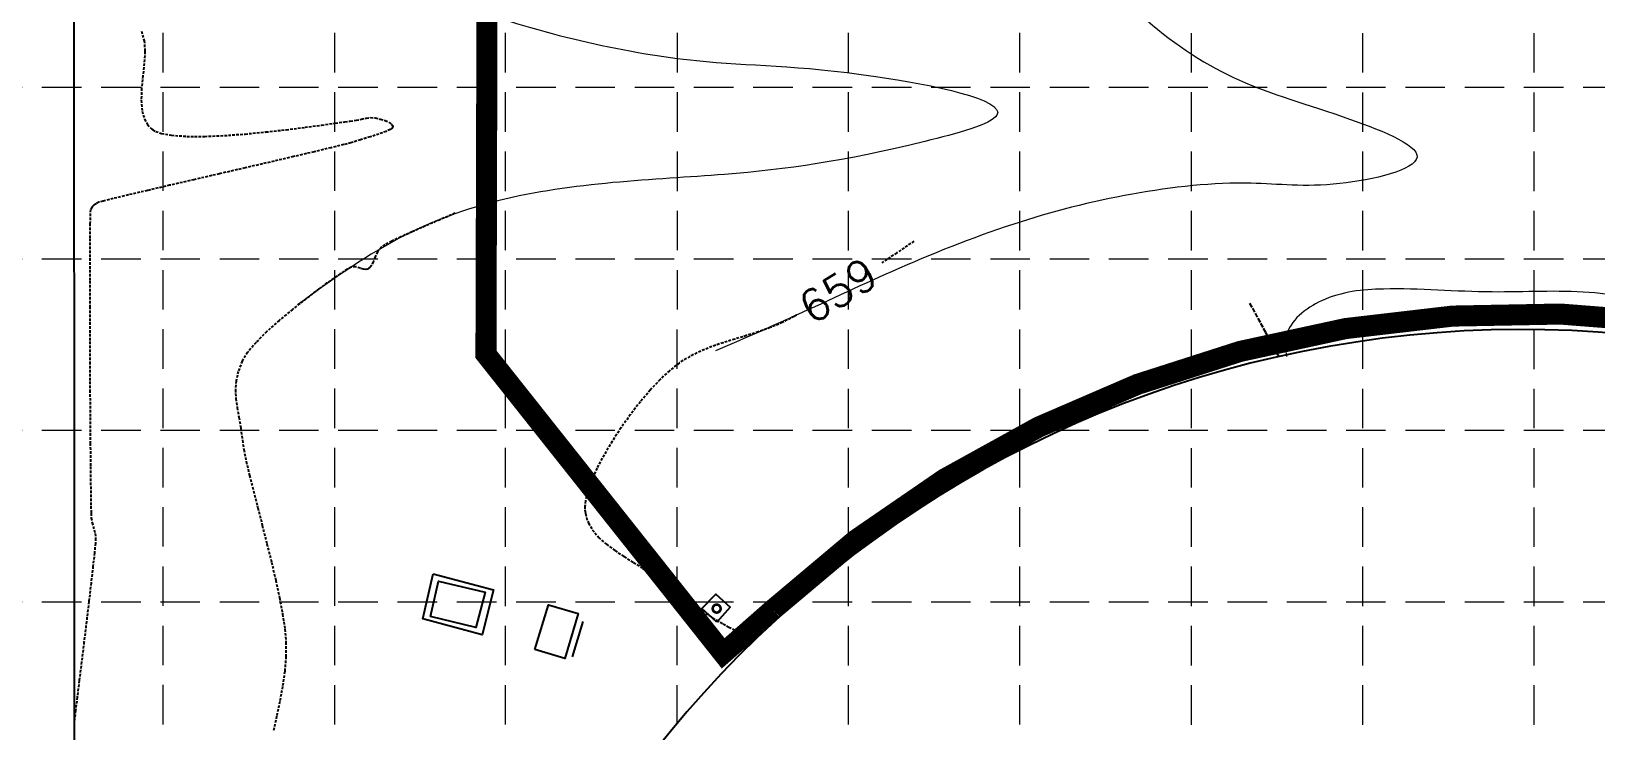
# Model space of a CAD drawing. Header units: inches. Extents: x 2507435 to 2508087, y 7097652 to 7098695.
# Drawn here: x 2507586 to 2507734.4, y 7098015.2 to 7098081.5 of the extents above; entities that cross this region are included whole.
import ezdxf

# ---------------------------------------------------------------- set-up
doc = ezdxf.new("R2010")
doc.units = ezdxf.units.IN
doc.header["$MEASUREMENT"] = 0
doc.linetypes.add('DASHED7', pattern=[0.5317999999999998, 0.4379999999999999, -0.0938])
doc.linetypes.add('HIDDEN', pattern=[0.375, 0.25, -0.125])
for name, color, linetype in [('CONT-MJR', 7, 'DASHED7'), ('CONT-MNR', 8, 'HIDDEN'), ('E-CONCRETE', 7, 'Continuous'), ('E-FENCE', 7, 'FENCE_LINE'), ('E-TANKS', 6, 'Continuous'), ('E-UTILITIES', 5, 'Continuous'), ('GRID', 254, 'HIDDEN'), ('LIMITS OF DISTURBANCE', 1, 'HIDDEN')]:
    doc.layers.add(name, color=color, linetype=linetype)
doc.layers.add('CV_GRADING_PROP', color=1, linetype='Continuous', lineweight=0)
doc.styles.get("Standard").update_dxf_attribs({"font": 'ARIAL.TTF'})
doc.linetypes.add('FENCE_LINE', pattern='A,0.75,-0.2,["x",Standard,S=0.1,R=0,X=-0.1,Y=-0.05],-0.075', length=1.025)

msp = doc.modelspace()

# ---------------------------------------------------------------- linework, layer by layer
at = {"layer": 'CONT-MJR', "color": 35, "extrusion": (0.8790580080738427, 0.4767148187766431, 0), "elevation": 5588163.529908171}
msp.add_lwpolyline([(5044144.204198375, 660.0000000000009), (5044142.576343657, 660.0000000000009)], dxfattribs=at)
at = {"layer": 'CONT-MJR', "color": 35, "elevation": 660}
for points in [[(2507702.387226752, 7098054.290055532), (2507703.129284321, 7098052.930962901)], [(2507703.129284321, 7098052.930962901), (2507703.760844152, 7098051.780926088)], [(2507704.205373403, 7098050.97711482), (2507704.38633923, 7098050.656698821)]]:
    msp.add_lwpolyline(points, dxfattribs=at)
at = {"layer": 'CONT-MJR', "color": 35, "extrusion": (0.8750950444317757, 0.4839510958877443, 0), "elevation": 5629589.07206478}
msp.add_lwpolyline([(4997863.955386213, 660), (4997863.036844539, 660)], dxfattribs=at)
at = {"layer": 'CONT-MNR', "color": 35}
for points, elevation in [([(2507596.455784987, 7098081.514917329), (2507596.722335676, 7098080.624831276)], 657), ([(2507596.722335676, 7098080.624831276), (2507596.789867863, 7098079.595575446)], 657), ([(2507596.531677351, 7098073.928597957), (2507596.757214092, 7098073.176762112)], 657), ([(2507596.757214092, 7098073.176762112), (2507597.035844503, 7098072.681035266)], 657), ([(2507611.980893443, 7098072.402958102), (2507613.556602386, 7098072.615815448)], 657), ([(2507615.773514072, 7098072.928662988), (2507616.263130397, 7098072.99020616)], 657), ([(2507617.337662685, 7098073.17318341), (2507617.77845955, 7098073.269290206)], 657), ([(2507617.77845955, 7098073.269290206), (2507618.203696482, 7098073.320985087)], 657), ([(2507618.203696482, 7098073.320985087), (2507618.649938174, 7098073.292650037)], 657), ([(2507618.649938174, 7098073.292650037), (2507619.125417185, 7098073.189888538)], 657), ([(2507619.125417185, 7098073.189888538), (2507619.580400207, 7098073.047155249)], 657), ([(2507619.964503122, 7098072.872108912), (2507620.18689365, 7098072.713953122)], 657), ([(2507620.287237265, 7098072.587340362), (2507620.3164444, 7098072.500043324)], 657), ([(2507620.318532166, 7098072.455712056), (2507620.309578513, 7098072.417894194)], 657), ([(2507620.3164444, 7098072.500043324), (2507620.318532166, 7098072.455712056)], 657), ([(2507597.424697713, 7098072.254466841), (2507597.537618236, 7098072.167946394)], 657), ([(2507597.537618236, 7098072.167946394), (2507597.817637232, 7098072.013612816)], 657), ([(2507599.30290589, 7098071.653724367), (2507600.760068604, 7098071.546825208)], 657), ([(2507619.677850059, 7098072.021881297), (2507618.99535221, 7098071.768318165)], 657), ([(2507615.655405466, 7098070.762897535), (2507614.460376676, 7098070.468461626)], 657), ([(2507608.663531309, 7098069.104730956), (2507606.294042992, 7098068.555680122)], 657), ([(2507597.030428871, 7098066.412443342), (2507595.218179835, 7098065.988376337)], 657), ([(2507599.134153646, 7098066.900907332), (2507597.030428871, 7098066.412443342)], 657), ([(2507592.159068789, 7098065.158972037), (2507591.944534901, 7098065.022448177)], 657), ([(2507593.78742048, 7098065.648406431), (2507592.828164747, 7098065.41223373)], 657), ([(2507591.600807187, 7098064.226607684), (2507591.578546152, 7098063.275693555)], 657), ([(2507622.157980502, 7098062.497248265), (2507621.07833463, 7098062.008610514)], 658), ([(2507591.562881256, 7098061.837437417), (2507591.553240163, 7098059.992141612)], 657), ([(2507619.228309283, 7098061.04234916), (2507618.862145525, 7098060.600246752)], 658), ([(2507619.573621133, 7098061.265878091), (2507619.228309283, 7098061.04234916)], 658), ([(2507591.553240163, 7098059.992141612), (2507591.549050537, 7098057.820108484)], 657), ([(2507616.007179246, 7098058.949768066), (2507615.331136268, 7098058.513420272)], 658), ([(2507616.812001002, 7098059.165613847), (2507616.363850285, 7098059.141504809)], 658), ([(2507617.758754077, 7098058.923199583), (2507617.525018699, 7098058.940749166)], 658), ([(2507617.918704485, 7098058.95811111), (2507617.758754077, 7098058.923199583)], 658), ([(2507618.000588941, 7098058.993492933), (2507617.918704485, 7098058.95811111)], 658), ([(2507618.063751929, 7098059.030970559), (2507618.000588941, 7098058.993492933)], 658), ([(2507591.549050537, 7098057.820108484), (2507591.549740043, 7098055.401640374)], 657), ([(2507591.549740043, 7098055.401640374), (2507591.554736344, 7098052.817039626)], 657), ([(2507610.784334705, 7098055.127818968), (2507609.524749337, 7098054.072841214)], 658), ([(2507658.601959778, 7098054.573312719), (2507658.405914141, 7098054.461642137)], 659), ([(2507656.130852499, 7098053.406885344), (2507654.996708594, 7098053.001835069)], 659), ([(2507657.268641063, 7098053.884918649), (2507656.130852499, 7098053.406885344)], 659), ([(2507591.554736344, 7098052.817039626), (2507591.563467104, 7098050.146608582)], 657), ([(2507653.870369491, 7098052.644060669), (2507652.755995336, 7098052.307854994)], 659), ([(2507591.563467104, 7098050.146608582), (2507591.575359987, 7098047.470649585)], 657), ([(2507606.021502563, 7098050.22747112), (2507605.645925715, 7098049.248078581)], 658), ([(2507647.509203824, 7098050.050607155), (2507646.553982385, 7098049.303963626)], 659), ([(2507648.501351076, 7098050.664576493), (2507647.509203824, 7098050.050607155)], 659), ([(2507649.526263998, 7098051.171578795), (2507648.501351076, 7098050.664576493)], 659), ([(2507605.37953477, 7098047.507514627), (2507605.424342019, 7098046.672747287)], 658), ([(2507644.742594956, 7098047.476494472), (2507643.800517727, 7098046.367108021)], 659), ([(2507643.800517727, 7098046.367108021), (2507642.866203315, 7098045.167570701)], 659), ([(2507591.589842658, 7098044.86946498), (2507591.606342779, 7098042.423357105)], 657), ([(2507642.866203315, 7098045.167570701), (2507641.963665592, 7098043.90809531)], 659), ([(2507605.884502714, 7098043.868928282), (2507606.039171503, 7098042.711823078)], 658), ([(2507641.11691843, 7098042.618894631), (2507640.349975699, 7098041.330181457)], 659), ([(2507640.349975699, 7098041.330181457), (2507639.686851269, 7098040.072168579)], 659), ([(2507606.406047507, 7098040.698064421), (2507606.714813668, 7098039.378547863)], 658), ([(2507591.64310603, 7098038.317580926), (2507591.662224488, 7098036.818517306)], 657), ([(2507591.662224488, 7098036.818517306), (2507591.681071054, 7098035.79573979)], 657), ([(2507607.083513581, 7098037.900023253), (2507607.494433479, 7098036.299553161)], 658), ([(2507638.768112802, 7098037.769094864), (2507638.586822306, 7098036.970229351)], 659), ([(2507591.681071054, 7098035.79573979), (2507591.69907339, 7098035.329550721)], 657), ([(2507638.532111871, 7098036.431347994), (2507638.537213929, 7098036.104418233)], 659), ([(2507638.537213929, 7098036.104418233), (2507638.552813996, 7098035.951375803)], 659), ([(2507638.552813996, 7098035.951375803), (2507638.584188396, 7098035.754837382)], 659), ([(2507638.584188396, 7098035.754837382), (2507638.673940226, 7098035.377591727)], 659), ([(2507591.975588111, 7098034.212144201), (2507592.062237221, 7098033.861502227)], 657), ([(2507607.929859598, 7098034.614200161), (2507608.37207817, 7098032.881026828)], 658), ([(2507639.240909851, 7098034.205339261), (2507639.845761671, 7098033.484910462)], 659), ([(2507641.394373159, 7098032.241373744), (2507642.26505285, 7098031.675122602)], 659), ([(2507591.861261678, 7098030.747617415), (2507591.681633137, 7098029.176578607)], 657), ([(2507608.803375429, 7098031.137095734), (2507609.206037611, 7098029.419469455)], 658), ([(2507642.26505285, 7098031.675122602), (2507643.151261855, 7098031.117120789)], 659), ([(2507645.644792845, 7098029.276525927), (2507646.393233972, 7098028.696276419)], 659), ([(2507591.681633137, 7098029.176578607), (2507591.472397024, 7098027.401645003)], 657), ([(2507609.562350948, 7098027.765210564), (2507609.854601676, 7098026.211381633)], 658), ([(2507646.393233972, 7098028.696276419), (2507647.086597123, 7098028.183056198)], 659), ([(2507647.086597123, 7098028.183056198), (2507647.742048184, 7098027.721091278)], 659), ([(2507648.376753042, 7098027.294607677), (2507649.007877584, 7098026.887831408)], 659), ([(2507610.065076026, 7098024.795045237), (2507610.176060234, 7098023.553263949)], 658), ([(2507650.328049266, 7098026.070304932), (2507651.050632862, 7098025.635492901)], 659), ([(2507610.176060234, 7098023.553263949), (2507610.173362238, 7098022.180496512)], 658), ([(2507653.279341169, 7098024.449218044), (2507653.913528678, 7098024.145461144)], 659), ([(2507653.913528678, 7098024.145461144), (2507654.675487141, 7098023.780656368)], 659), ([(2507609.581393033, 7098017.926772231), (2507609.28663041, 7098016.522069366)], 658), ([(2507609.28663041, 7098016.522069366), (2507608.991740769, 7098015.153142057)], 658)]:
    msp.add_lwpolyline(points, dxfattribs=dict(at, elevation=elevation))
at = {"layer": 'CONT-MNR', "color": 35, "extrusion": (0.9943103402070738, -0.1065220510377696, 0), "elevation": 1737227.477122735}
msp.add_lwpolyline([(7324807.166726678, 657), (7324805.986718737, 657)], dxfattribs=at)
at = {"layer": 'CONT-MNR', "color": 35, "extrusion": (0.9984211547044515, -0.05617114774178814, 0), "elevation": 2104930.404827008}
msp.add_lwpolyline([(7227727.415759047, 657), (7227726.290323642, 657)], dxfattribs=at)
at = {"layer": 'CONT-MNR', "color": 35, "extrusion": (0.9948608214818561, -0.1012518932190735, 0), "elevation": 1776015.849669315}
msp.add_lwpolyline([(7315497.915525932, 657.0000000000009), (7315496.731277275, 657.0000000000009)], dxfattribs=at)
at = {"layer": 'CONT-MNR', "color": 35, "extrusion": (0.9991897684800006, -0.04024682055619742, 0), "elevation": 2219889.751423803}
msp.add_lwpolyline([(7193247.821056122, 657), (7193246.681869127, 657)], dxfattribs=at)
at = {"layer": 'CONT-MNR', "color": 35, "extrusion": (0.9958335278350613, 0.09118982859714313, 0), "elevation": 3144420.84544592}
msp.add_lwpolyline([(6839833.761241776, 657.0000000000009), (6839832.703235329, 657.0000000000009)], dxfattribs=at)
at = {"layer": 'CONT-MNR', "color": 35, "extrusion": (0.765390829194048, 0.6435657531174634, 0), "elevation": 6487368.265202519}
msp.add_lwpolyline([(3818996.160128816, 657.0000000000009), (3818995.777761922, 657.0000000000009)], dxfattribs=at)
at = {"layer": 'CONT-MNR', "color": 35, "extrusion": (-0.6840954828815276, -0.7293924665782406, 0), "elevation": -6892716.500757204}
msp.add_lwpolyline([(-3026736.691407018, 657.0000000000009), (-3026736.495661959, 657.0000000000009)], dxfattribs=at)
at = {"layer": 'CONT-MNR', "color": 35, "extrusion": (0.1248984071257537, -0.9921695358644356, 0), "elevation": -6729294.459472052}
msp.add_lwpolyline([(3374512.351753693, 657), (3374514.152003883, 657)], dxfattribs=at)
at = {"layer": 'CONT-MNR', "color": 35, "extrusion": (0.1394889485623318, -0.9902236278886579, 0), "elevation": -6678894.838238794}
msp.add_lwpolyline([(3473200.879360771, 657.0000000000009), (3473202.181562864, 657.0000000000009)], dxfattribs=at)
at = {"layer": 'CONT-MNR', "color": 35, "extrusion": (0.1400749619653584, -0.9901409016046169, 0), "elevation": -6676838.145142981}
msp.add_lwpolyline([(3477154.301699811, 657.0000000000009), (3477155.23837499, 657.0000000000009)], dxfattribs=at)
at = {"layer": 'CONT-MNR', "color": 35, "extrusion": (0.1330484658039509, -0.991109532668925, 0), "elevation": -6701333.307538608}
msp.add_lwpolyline([(3429710.104175555, 657), (3429710.69100353, 657)], dxfattribs=at)
at = {"layer": 'CONT-MNR', "color": 35, "extrusion": (0.2081527805731125, -0.9780963244689562, 0), "elevation": -6420631.760054561}
msp.add_lwpolyline([(3930174.464891979, 657), (3930174.968852044, 657)], dxfattribs=at)
at = {"layer": 'CONT-MNR', "color": 35, "extrusion": (-0.4146943291748533, -0.9099607757207003, 0), "elevation": -7498863.675831379}
msp.add_lwpolyline([(-661695.1821307638, 657.0000000000009), (-661694.7600214547, 657.0000000000009)], dxfattribs=at)
at = {"layer": 'CONT-MNR', "color": 35, "extrusion": (0.5803337909767781, -0.8143787147577723, 0), "elevation": -4325262.261389885}
msp.add_lwpolyline([(6161403.785776211, 657.0000000000009), (6161403.563461252, 657.0000000000009)], dxfattribs=at)
at = {"layer": 'CONT-MNR', "color": 35, "extrusion": (0.7837188344739422, 0.6211157609421981, 0), "elevation": 6373994.00512567}
msp.add_lwpolyline([(4005370.853854166, 657.0000000000009), (4005370.692300362, 657.0000000000009)], dxfattribs=at)
at = {"layer": 'CONT-MNR', "color": 35, "extrusion": (0.806100010409868, -0.5917793281428567, 0), "elevation": -2179099.768915533}
msp.add_lwpolyline([(7205714.111994263, 657.0000000000009), (7205714.013079705, 657.0000000000009)], dxfattribs=at)
at = {"layer": 'CONT-MNR', "color": 35, "extrusion": (-0.3238737614818297, -0.9461003047370881, 0), "elevation": -7527633.232606679}
msp.add_lwpolyline([(73559.77710695472, 657), (73560.35461251065, 657)], dxfattribs=at)
at = {"layer": 'CONT-MNR', "color": 35, "extrusion": (-0.1810571101305073, -0.9834725836906636, 0), "elevation": -7434777.551659186}
msp.add_lwpolyline([(1180997.869498477, 657.0000000000009), (1180998.824167159, 657.0000000000009)], dxfattribs=at)
at = {"layer": 'CONT-MNR', "color": 35, "extrusion": (-0.002085902060771562, -0.9999978245039302, 0), "elevation": -7103286.714591475}
msp.add_lwpolyline([(2492789.422725979, 657.0000000000009), (2492791.124207199, 657.0000000000009)], dxfattribs=at)
at = {"layer": 'CONT-MNR', "color": 35, "extrusion": (0.04304959417166124, -0.9990729364974589, 0), "elevation": -6983539.911896472}
msp.add_lwpolyline([(2810846.854164594, 657.0000000000009), (2810848.725898924, 657.0000000000009)], dxfattribs=at)
at = {"layer": 'CONT-MNR', "color": 35, "extrusion": (0.0739187774499979, -0.997264265047283, 0), "elevation": -6893294.134699086}
msp.add_lwpolyline([(3025424.967415615, 657.0000000000009), (3025426.935527346, 657.0000000000009)], dxfattribs=at)
at = {"layer": 'CONT-MNR', "color": 35, "extrusion": (0.0961148058292268, -0.9953702547798032, 0), "elevation": -6824191.413417039}
msp.add_lwpolyline([(3178226.505889132, 657.0000000000009), (3178228.494759771, 657.0000000000009)], dxfattribs=at)
at = {"layer": 'CONT-MNR', "color": 35, "extrusion": (0.1125739656945654, -0.9936433476090901, 0), "elevation": -6770660.576589883}
msp.add_lwpolyline([(3290726.389183619, 657.0000000000009), (3290728.322276256, 657.0000000000009)], dxfattribs=at)
at = {"layer": 'CONT-MNR', "color": 35, "extrusion": (0.2592142863005475, -0.9658198350508743, 0), "elevation": -6205447.730969127}
msp.add_lwpolyline([(4261826.985905936, 657.0000000000009), (4261826.285589967, 657.0000000000009)], dxfattribs=at)
at = {"layer": 'CONT-MNR', "color": 35, "extrusion": (0.2891272715188347, -0.9572906668635572, 0), "elevation": -6069896.79981277}
msp.add_lwpolyline([(4452764.557954622, 657), (4452763.595701952, 657)], dxfattribs=at)
at = {"layer": 'CONT-MNR', "color": 35, "extrusion": (-0.2908641109125616, 0.956764374850488, 0), "elevation": 6061805.813190805}
msp.add_lwpolyline([(-4463773.980890663, 657.0000000000009), (-4463773.02874153, 657.0000000000009)], dxfattribs=at)
at = {"layer": 'CONT-MNR', "color": 35, "extrusion": (0.3075480349223773, -0.9515325565714419, 0), "elevation": -5982833.08208076}
msp.add_lwpolyline([(4569079.137638854, 657), (4569078.263859168, 657)], dxfattribs=at)
at = {"layer": 'CONT-MNR', "color": 35, "extrusion": (0.4309192688210889, -0.9023904829721433, 0), "elevation": -5324651.001936}
msp.add_lwpolyline([(5321548.572475724, 657), (5321548.137914082, 657)], dxfattribs=at)
at = {"layer": 'CONT-MNR', "color": 35, "extrusion": (0.2268418746493577, -0.9739316012459834, 0), "elevation": -6344203.158802856}
msp.add_lwpolyline([(4052380.893150682, 657.0000000000009), (4052378.623079207, 657.0000000000009)], dxfattribs=at)
at = {"layer": 'CONT-MNR', "color": 35, "extrusion": (0.2287709796798484, -0.9734802714263512, 0), "elevation": -6336162.143569307}
msp.add_lwpolyline([(4064944.071140519, 657.0000000000009), (4064942.055397116, 657.0000000000009)], dxfattribs=at)
at = {"layer": 'CONT-MNR', "color": 35, "extrusion": (0.2322174478132767, -0.9726638972076059, 0), "elevation": -6321725.054419765}
msp.add_lwpolyline([(4087361.862309073, 657), (4087360.193012424, 657)], dxfattribs=at)
at = {"layer": 'CONT-MNR', "color": 35, "extrusion": (-0.2250404768833034, 0.9743494156431437, 0), "elevation": 6351686.0328376}
msp.add_lwpolyline([(-4040634.957654008, 657.0000000000009), (-4040632.477399603, 657.0000000000009)], dxfattribs=at)
at = {"layer": 'CONT-MNR', "color": 35, "extrusion": (0.2251718095119967, -0.9743190730972544, 0), "elevation": -6351141.329177696}
msp.add_lwpolyline([(4041493.580827511, 657.0000000000009), (4041491.078497, 657.0000000000009)], dxfattribs=at)
at = {"layer": 'CONT-MNR', "color": 35, "extrusion": (0.2253388995107198, -0.9742804423610779, 0), "elevation": -6350448.130820305}
msp.add_lwpolyline([(4042577.743831471, 657), (4042575.377791394, 657)], dxfattribs=at)
at = {"layer": 'CONT-MNR', "color": 35, "extrusion": (0.8616186619980013, -0.5075561853595857, 0), "elevation": -1442078.85154335}
msp.add_lwpolyline([(7388568.855298164, 657), (7388568.574220547, 657)], dxfattribs=at)
at = {"layer": 'CONT-MNR', "color": 35, "extrusion": (-0.7045250190832478, 0.7096791510857208, 0), "elevation": 3270687.49690582}
msp.add_lwpolyline([(-6780350.117861356, 657), (-6780349.876011895, 657)], dxfattribs=at)
at = {"layer": 'CONT-MNR', "color": 35, "extrusion": (0.4600135451581882, -0.8879118978091214, 0), "elevation": -5148930.147171556}
msp.add_lwpolyline([(5491727.336046005, 657), (5491727.030432587, 657)], dxfattribs=at)
at = {"layer": 'CONT-MNR', "color": 35, "extrusion": (0.2725642810942572, -0.9621375747114187, 0), "elevation": -6145835.204383727}
msp.add_lwpolyline([(4347328.378299676, 657), (4347327.964909554, 657)], dxfattribs=at)
at = {"layer": 'CONT-MNR', "color": 35, "extrusion": (0.2311783543001864, -0.9729113877959583, 0), "elevation": -6326087.495628682}
msp.add_lwpolyline([(4080587.157656819, 657), (4080585.687061067, 657)], dxfattribs=at)
at = {"layer": 'CONT-MNR', "color": 35, "extrusion": (0.9970649758676767, -0.07656000194611684, 0), "elevation": 1956803.947942061}
msp.add_lwpolyline([(7269212.839045671, 657.0000000000009), (7269212.454647675, 657.0000000000009)], dxfattribs=at)
at = {"layer": 'CONT-MNR', "color": 35, "extrusion": (0.3949956367261762, -0.9186829959062498, 0), "elevation": -5530369.51950981}
msp.add_lwpolyline([(5107416.402675743, 658), (5107414.911614673, 658)], dxfattribs=at)
at = {"layer": 'CONT-MNR', "color": 35, "extrusion": (0.3899568919168037, -0.9208331132439722, 0), "elevation": -5558266.470496728}
msp.add_lwpolyline([(5077044.339066466, 658.0000000000009), (5077042.758889896, 658.0000000000009)], dxfattribs=at)
at = {"layer": 'CONT-MNR', "color": 35, "extrusion": (0.9999406919115426, -0.01089094391986974, 0), "elevation": 2430138.249007733}
msp.add_lwpolyline([(7124952.342384808, 657.0000000000009), (7124950.904043364, 657.0000000000009)], dxfattribs=at)
at = {"layer": 'CONT-MNR', "color": 35, "extrusion": (0.4290962289950644, -0.9032587814476067, 0), "elevation": -5335376.092075159}
msp.add_lwpolyline([(5310782.400616777, 658.0000000000009), (5310781.432183621, 658.0000000000009)], dxfattribs=at)
at = {"layer": 'CONT-MNR', "color": 35, "extrusion": (0.4019912727350762, -0.9156434986635539, 0), "elevation": -5491252.555887705}
msp.add_lwpolyline([(5149448.462618483, 658), (5149447.103281464, 658)], dxfattribs=at)
at = {"layer": 'CONT-MNR', "color": 35, "extrusion": (0.9003000057267705, -0.4352699159009005, 0), "elevation": -831962.9645787254}
msp.add_lwpolyline([(7481875.050288709, 658), (7481874.510105589, 658)], dxfattribs=at)
at = {"layer": 'CONT-MNR', "color": 35, "extrusion": (0.460907109461027, -0.8874483852305333, 0), "elevation": -5143383.319365297}
msp.add_lwpolyline([(5496930.552079797, 658), (5496929.842215702, 658)], dxfattribs=at)
at = {"layer": 'CONT-MNR', "color": 35, "extrusion": (-0.5509532482833517, 0.8345361095878499, 0), "elevation": 4541979.883452929}
msp.add_lwpolyline([(-6003439.087216902, 659.0000000000009), (-6003437.372345529, 659.0000000000009)], dxfattribs=at)
at = {"layer": 'CONT-MNR', "color": 35, "extrusion": (-0.5617412928113699, 0.8273129516395902, 0), "elevation": 4463656.635980444}
msp.add_lwpolyline([(-6061901.968107007, 659), (-6061899.996839489, 659)], dxfattribs=at)
at = {"layer": 'CONT-MNR', "color": 35, "extrusion": (0.4734930414278485, -0.8807975588745723, 0), "elevation": -5064614.265731066}
msp.add_lwpolyline([(5569583.983019117, 658), (5569583.578078123, 658)], dxfattribs=at)
at = {"layer": 'CONT-MNR', "color": 35, "extrusion": (-0.2983797084474028, -0.9544472481949136, 0), "elevation": -7522945.011407485}
msp.add_lwpolyline([(275471.5641512908, 658), (275471.1413633837, 658)], dxfattribs=at)
at = {"layer": 'CONT-MNR', "color": 35, "extrusion": (0.303873331287519, 0.9527124427298228, 0), "elevation": 7524407.163003793}
msp.add_lwpolyline([(-232127.6016920684, 658.0000000000009), (-232127.2768417494, 658.0000000000009)], dxfattribs=at)
at = {"layer": 'CONT-MNR', "color": 35, "extrusion": (0.6590230503319977, -0.7521227420648237, 0), "elevation": -3686033.516270148}
msp.add_lwpolyline([(6563821.234924172, 658), (6563821.088187185, 658)], dxfattribs=at)
at = {"layer": 'CONT-MNR', "color": 35, "extrusion": (0.8200224239062958, -0.5723313937666215, 0), "elevation": -2006138.940209123}
msp.add_lwpolyline([(7255756.489887667, 658), (7255756.255531535, 658)], dxfattribs=at)
at = {"layer": 'CONT-MNR', "color": 35, "extrusion": (0.9138116060992436, -0.4061383367257037, 0), "elevation": -591303.2924029124}
msp.add_lwpolyline([(7504729.270572273, 658.0000000000009), (7504728.916114416, 658.0000000000009)], dxfattribs=at)
at = {"layer": 'CONT-MNR', "color": 35, "extrusion": (0.9373053042134886, -0.3485093495062358, 0), "elevation": -123336.0730079263}
msp.add_lwpolyline([(7526977.930915791, 658), (7526977.429306248, 658)], dxfattribs=at)
at = {"layer": 'CONT-MNR', "color": 35, "extrusion": (-0.5862011026523201, 0.8101655801434694, 0), "elevation": 4280635.846146509}
msp.add_lwpolyline([(-6192472.229505897, 658.0000000000009), (-6192470.856794662, 658.0000000000009)], dxfattribs=at)
at = {"layer": 'CONT-MNR', "color": 35, "extrusion": (0.568189692728927, -0.822897607893356, 0), "elevation": -4416174.186899949}
msp.add_lwpolyline([(6096554.343220949, 658), (6096553.215668236, 658)], dxfattribs=at)
at = {"layer": 'CONT-MNR', "color": 35, "extrusion": (-0.6207417846303847, 0.7840150743537303, 0), "elevation": 4008403.425377543}
msp.add_lwpolyline([(-6372065.693030259, 658), (-6372064.062977591, 658)], dxfattribs=at)
at = {"layer": 'CONT-MNR', "color": 35, "extrusion": (-0.6028165897182715, 0.7978797899185273, 0), "elevation": 4151765.389797961}
msp.add_lwpolyline([(-6279600.521342214, 658), (-6279598.981220644, 658)], dxfattribs=at)
at = {"layer": 'CONT-MNR', "color": 35, "extrusion": (0.4522799795023295, -0.891876011641401, 0), "elevation": -5196420.811237155}
msp.add_lwpolyline([(5446828.304043665, 659.0000000000009), (5446827.0288966, 659.0000000000009)], dxfattribs=at)
at = {"layer": 'CONT-MNR', "color": 35, "extrusion": (0.7071912187383114, -0.7070223335506609, 0), "elevation": -3245123.400401358}
msp.add_lwpolyline([(6792615.870402176, 658.0000000000009), (6792614.427561028, 658.0000000000009)], dxfattribs=at)
at = {"layer": 'CONT-MNR', "color": 35, "extrusion": (0.6695070172276488, -0.7428057309168643, 0), "elevation": -3593613.070377674}
msp.add_lwpolyline([(6614863.736314008, 658.0000000000009), (6614862.156317603, 658.0000000000009)], dxfattribs=at)
at = {"layer": 'CONT-MNR', "color": 35, "extrusion": (0.3027378109219298, -0.9530738784785774, 0), "elevation": -6005806.919854462}
msp.add_lwpolyline([(4538829.501182624, 659.0000000000009), (4538828.31938641, 659.0000000000009)], dxfattribs=at)
at = {"layer": 'CONT-MNR', "color": 35, "extrusion": (0.7628036779056495, -0.6466301485189306, 0), "elevation": -2677002.320672287}
msp.add_lwpolyline([(7035914.668361031, 658.0000000000009), (7035913.432636157, 658.0000000000009)], dxfattribs=at)
at = {"layer": 'CONT-MNR', "color": 35, "extrusion": (0.3746772039452267, -0.927155322933427, 0), "elevation": -5641436.813207962}
msp.add_lwpolyline([(4984459.70904565, 659.0000000000009), (4984458.572754435, 659.0000000000009)], dxfattribs=at)
at = {"layer": 'CONT-MNR', "color": 35, "extrusion": (0.3247969753134297, -0.945783762192631, 0), "elevation": -5898744.620495569}
msp.add_lwpolyline([(4677122.028796937, 659.0000000000009), (4677120.889039764, 659.0000000000009)], dxfattribs=at)
at = {"layer": 'CONT-MNR', "color": 35, "extrusion": (0.2960090212516277, -0.9551851440101303, 0), "elevation": -6037666.277928784}
msp.add_lwpolyline([(4496360.175303819, 659), (4496359.025527705, 659)], dxfattribs=at)
at = {"layer": 'CONT-MNR', "color": 35, "extrusion": (0.850269952130876, -0.5263468518984017, 0), "elevation": -1603894.339980078}
msp.add_lwpolyline([(7355130.332129717, 658), (7355129.362353774, 658)], dxfattribs=at)
at = {"layer": 'CONT-MNR', "color": 35, "extrusion": (0.9751352348783708, -0.2216106353465573, 0), "elevation": 872251.4169342539}
msp.add_lwpolyline([(7477270.001095564, 658.0000000000009), (7477269.083903624, 658.0000000000009)], dxfattribs=at)
at = {"layer": 'CONT-MNR', "color": 35, "extrusion": (0.6875257732505407, -0.7261599762560907, 0), "elevation": -3430247.677964997}
msp.add_lwpolyline([(6701044.398376569, 659.0000000000009), (6701043.178863953, 659.0000000000009)], dxfattribs=at)
at = {"layer": 'CONT-MNR', "color": 35, "extrusion": (0.9999845006011241, 0.005567634822857533, 0), "elevation": 2547072.045469828}
msp.add_lwpolyline([(7083976.101004121, 657.0000000000009), (7083973.4997792, 657.0000000000009)], dxfattribs=at)
at = {"layer": 'CONT-MNR', "color": 35, "extrusion": (0.9972284040089651, -0.07440100965533046, 0), "elevation": 1972553.409377164}
msp.add_lwpolyline([(7264943.808082708, 658.0000000000009), (7264942.95955315, 658.0000000000009)], dxfattribs=at)
at = {"layer": 'CONT-MNR', "color": 35, "extrusion": (0.7300462596861035, -0.6833977309871101, 0), "elevation": -3020092.874922137}
msp.add_lwpolyline([(6895623.093240227, 659.0000000000009), (6895621.738500325, 659.0000000000009)], dxfattribs=at)
at = {"layer": 'CONT-MNR', "color": 35, "extrusion": (0.990320401879704, 0.1388002219768447, 0), "elevation": 3468543.265369441}
msp.add_lwpolyline([(6681284.243986975, 658), (6681283.375424781, 658)], dxfattribs=at)
at = {"layer": 'CONT-MNR', "color": 35, "extrusion": (0.9845358128134996, 0.1751834275485612, 0), "elevation": 3712287.457709081}
msp.add_lwpolyline([(6548989.369193018, 658.0000000000009), (6548988.432365393, 658.0000000000009)], dxfattribs=at)
at = {"layer": 'CONT-MNR', "color": 35, "extrusion": (0.9855573682770381, 0.1693418844670114, 0), "elevation": 3673385.581000345}
msp.add_lwpolyline([(6570887.765684227, 658.0000000000009), (6570886.72939367, 658.0000000000009)], dxfattribs=at)
at = {"layer": 'CONT-MNR', "color": 35, "extrusion": (0.9885733795069517, 0.1507404170426919, 0), "elevation": 3548914.495182867}
msp.add_lwpolyline([(6638938.491388142, 658.0000000000009), (6638937.590784562, 658.0000000000009)], dxfattribs=at)
at = {"layer": 'CONT-MNR', "color": 35, "extrusion": (0.8358369317971472, -0.5489777986803575, 0), "elevation": -1800688.754646663}
msp.add_lwpolyline([(7309447.006995442, 659), (7309445.464588512, 659)], dxfattribs=at)
at = {"layer": 'CONT-MNR', "color": 35, "extrusion": (0.9999670560265383, 0.008117072231911857, 0), "elevation": 2565124.319367011}
msp.add_lwpolyline([(7077454.28343906, 657.0000000000009), (7077452.072637429, 657.0000000000009)], dxfattribs=at)
at = {"layer": 'CONT-MNR', "color": 35, "extrusion": (0.9794878639859056, 0.20150316202067, 0), "elevation": 3886447.687188232}
msp.add_lwpolyline([(6447155.248883077, 658.0000000000009), (6447154.101910286, 658.0000000000009)], dxfattribs=at)
at = {"layer": 'CONT-MNR', "color": 35, "extrusion": (0.9999507001754929, 0.009929613212090588, 0), "elevation": 2577948.794336269}
msp.add_lwpolyline([(7072790.865568424, 657.0000000000009), (7072788.970427613, 657.0000000000009)], dxfattribs=at)
at = {"layer": 'CONT-MNR', "color": 35, "extrusion": (0.9128899830215763, -0.4082056821001716, 0), "elevation": -608261.13808004}
msp.add_lwpolyline([(7503362.449801028, 659.0000000000009), (7503361.138471274, 659.0000000000009)], dxfattribs=at)
at = {"layer": 'CONT-MNR', "color": 35, "extrusion": (0.9702861247180609, 0.2419604020901103, 0), "elevation": 4150540.46371842}
msp.add_lwpolyline([(6280387.592707224, 658.0000000000009), (6280386.068904532, 658.0000000000009)], dxfattribs=at)
at = {"layer": 'CONT-MNR', "color": 35, "extrusion": (0.9448251153546202, -0.3275751843396089, 0), "elevation": 44139.05768914009}
msp.add_lwpolyline([(7527845.756257609, 659), (7527844.585698208, 659)], dxfattribs=at)
at = {"layer": 'CONT-MNR', "color": 35, "extrusion": (0.9948857446238283, -0.1010067084123168, 0), "elevation": 1777864.532146355}
msp.add_lwpolyline([(7315024.116036726, 659), (7315023.574385224, 659)], dxfattribs=at)
at = {"layer": 'CONT-MNR', "color": 35, "extrusion": (0.9863444376468474, 0.1646956293382565, 0), "elevation": 3642364.519935981}
msp.add_lwpolyline([(6588118.272520882, 657), (6588117.819568953, 657)], dxfattribs=at)
at = {"layer": 'CONT-MNR', "color": 35, "extrusion": (0.9682083008571605, 0.2501453300609276, 0), "elevation": 4203427.024338294}
msp.add_lwpolyline([(6245111.360654498, 658.0000000000009), (6245109.619961919, 658.0000000000009)], dxfattribs=at)
at = {"layer": 'CONT-MNR', "color": 35, "extrusion": (0.9366659583612922, 0.3502240460721138, 0), "elevation": 4834722.450853241}
msp.add_lwpolyline([(5770252.746960055, 659), (5770252.182320016, 659)], dxfattribs=at)
at = {"layer": 'CONT-MNR', "color": 35, "extrusion": (0.9625545811868149, 0.2710879529530507, 0), "elevation": 4337885.695858217}
msp.add_lwpolyline([(6152468.073080843, 657), (6152467.708072217, 657)], dxfattribs=at)
at = {"layer": 'CONT-MNR', "color": 35, "extrusion": (0.9517379257881041, 0.3069119101901344, 0), "elevation": 4565041.62421323}
msp.add_lwpolyline([(5985858.850524578, 657.0000000000009), (5985858.515033925, 657.0000000000009)], dxfattribs=at)
at = {"layer": 'CONT-MNR', "color": 35, "extrusion": (0.9937574370584891, 0.1115623426203633, 0), "elevation": 3283811.546544924}
msp.add_lwpolyline([(6773971.093561414, 657.0000000000009), (6773970.645394591, 657.0000000000009)], dxfattribs=at)
at = {"layer": 'CONT-MNR', "color": 35, "extrusion": (0.8673257667750638, 0.4977409108040524, 0), "elevation": 5707922.137701256}
msp.add_lwpolyline([(4908154.061792801, 659), (4908153.320003053, 659)], dxfattribs=at)
at = {"layer": 'CONT-MNR', "color": 35, "extrusion": (0.9954942740691246, -0.09482167629601705, 0), "elevation": 1823246.182218845}
msp.add_lwpolyline([(7303825.243610888, 657), (7303824.32258135, 657)], dxfattribs=at)
at = {"layer": 'CONT-MNR', "color": 35, "extrusion": (0.9986079875316392, -0.0527454949546363, 0), "elevation": 2129712.227011479}
msp.add_lwpolyline([(7220417.052221237, 657.0000000000009), (7220416.584955546, 657.0000000000009)], dxfattribs=at)
at = {"layer": 'CONT-MNR', "color": 35, "extrusion": (0.970753082688619, 0.2400800959066434, 0), "elevation": 4138364.9721961}
msp.add_lwpolyline([(6288410.441817142, 658), (6288408.645344772, 658)], dxfattribs=at)
at = {"layer": 'CONT-MNR', "color": 35, "extrusion": (-0.6635475029727975, -0.7481341532763796, 0), "elevation": -6974219.429171128}
msp.add_lwpolyline([(-2833831.382198623, 659), (-2833830.406436328, 659)], dxfattribs=at)
at = {"layer": 'CONT-MNR', "color": 35, "extrusion": (-0.5886360460989579, -0.8083981724577223, 0), "elevation": -7214124.407390425}
msp.add_lwpolyline([(-2150985.925887226, 659.0000000000009), (-2150984.913254569, 659.0000000000009)], dxfattribs=at)
at = {"layer": 'CONT-MNR', "color": 35, "extrusion": (0.9942009951064449, -0.1075378134860245, 0), "elevation": 1729743.617131835}
msp.add_lwpolyline([(7326531.470968936, 657.0000000000009), (7326530.178452811, 657.0000000000009)], dxfattribs=at)
at = {"layer": 'CONT-MNR', "color": 35, "extrusion": (-0.5510391745446067, -0.8344793754894116, 0), "elevation": -7304970.185943136}
msp.add_lwpolyline([(-1818716.716854879, 659), (-1818715.680042759, 659)], dxfattribs=at)
at = {"layer": 'CONT-MNR', "color": 35, "extrusion": (0.97758039178659, 0.2105625265672343, 0), "elevation": 3945968.598297955}
msp.add_lwpolyline([(6410885.850731154, 658), (6410884.158533863, 658)], dxfattribs=at)
at = {"layer": 'CONT-MNR', "color": 35, "extrusion": (-0.6003055785449307, -0.7997707248754709, 0), "elevation": -7182149.726885924}
msp.add_lwpolyline([(-2255447.060550076, 659), (-2255446.050701072, 659)], dxfattribs=at)
at = {"layer": 'CONT-MNR', "color": 35, "extrusion": (0.6284471321027336, 0.7778523009876936, 0), "elevation": 7097141.119023684}
msp.add_lwpolyline([(2510159.262615402, 659.0000000000009), (2510158.207550078, 659.0000000000009)], dxfattribs=at)
at = {"layer": 'CONT-MNR', "color": 35, "extrusion": (0.9928636765330241, -0.1192548524015971, 0), "elevation": 1643222.278401302}
msp.add_lwpolyline([(7346416.033053618, 657.0000000000009), (7346414.12271562, 657.0000000000009)], dxfattribs=at)
at = {"layer": 'CONT-MNR', "color": 35, "extrusion": (-0.5577267631160655, -0.8300246127098138, 0), "elevation": -7290119.968410157}
msp.add_lwpolyline([(-1877350.679486159, 659.0000000000009), (-1877349.914804186, 659.0000000000009)], dxfattribs=at)
at = {"layer": 'CONT-MNR', "color": 35, "extrusion": (-0.5299034943833085, -0.848057950048438, 0), "elevation": -7348350.103844166}
msp.add_lwpolyline([(-1634637.57402688, 659), (-1634636.813807473, 659)], dxfattribs=at)
at = {"layer": 'CONT-MNR', "color": 35, "extrusion": (0.5231956444283778, 0.8522126012041681, 0), "elevation": 7361018.990174334}
msp.add_lwpolyline([(1576605.907642757, 659), (1576605.115045265, 659)], dxfattribs=at)
at = {"layer": 'CONT-MNR', "color": 35, "extrusion": (0.9926931904354683, -0.1206657766852347, 0), "elevation": 1632779.992404951}
msp.add_lwpolyline([(7348742.029427349, 657.0000000000009), (7348740.078821026, 657.0000000000009)], dxfattribs=at)
at = {"layer": 'CONT-MNR', "color": 35, "extrusion": (0.9891378872155359, 0.1469906121995075, 0), "elevation": 3523715.131760696}
msp.add_lwpolyline([(6652331.542441105, 658.0000000000009), (6652330.110551361, 658.0000000000009)], dxfattribs=at)
at = {"layer": 'CONT-MNR', "color": 35, "extrusion": (-0.4993964909316162, -0.8663735596410985, 0), "elevation": -7401853.871412795}
msp.add_lwpolyline([(-1372166.527833278, 659.0000000000009), (-1372165.826129502, 659.0000000000009)], dxfattribs=at)
at = {"layer": 'CONT-MNR', "color": 35, "extrusion": (-0.4783741671108653, -0.8781561115433781, 0), "elevation": -7432770.057541641}
msp.add_lwpolyline([(-1193402.304279053, 659), (-1193401.687332951, 659)], dxfattribs=at)
at = {"layer": 'CONT-MNR', "color": 35, "extrusion": (0.4565222711585251, 0.8897119848222019, 0), "elevation": 7459996.979888631}
msp.add_lwpolyline([(1009318.272731259, 659), (1009317.683668977, 659)], dxfattribs=at)
at = {"layer": 'CONT-MNR', "color": 35, "extrusion": (0.9925866644811683, -0.1215389381809337, 0), "elevation": 1626315.148004046}
msp.add_lwpolyline([(7350173.487002936, 657.0000000000009), (7350171.578979286, 657.0000000000009)], dxfattribs=at)
at = {"layer": 'CONT-MNR', "color": 35, "extrusion": (0.4398773641944861, 0.8980578514045247, 0), "elevation": 7477496.500911803}
msp.add_lwpolyline([(870243.187486276, 659.0000000000009), (870242.5695974124, 659.0000000000009)], dxfattribs=at)
at = {"layer": 'CONT-MNR', "color": 35, "extrusion": (0.9964157949831483, -0.08459056394244353, 0), "elevation": 1898196.685274392}
msp.add_lwpolyline([(7284701.572499972, 658), (7284700.160431887, 658)], dxfattribs=at)
at = {"layer": 'CONT-MNR', "color": 35, "extrusion": (0.9925352955711799, -0.1219577264687663, 0), "elevation": 1623213.767454969}
msp.add_lwpolyline([(7350857.110990996, 657), (7350855.328403658, 657)], dxfattribs=at)
at = {"layer": 'CONT-MNR', "color": 35, "extrusion": (0.9895912132720203, -0.1439070207280068, 0), "elevation": 1460053.853088081}
msp.add_lwpolyline([(7385001.681073995, 658), (7385000.242356005, 658)], dxfattribs=at)
at = {"layer": 'CONT-MNR', "color": 35, "extrusion": (0.9925448749556413, -0.1218797407253993, 0), "elevation": 1623791.332987773}
msp.add_lwpolyline([(7350727.766751374, 657), (7350726.192455124, 657)], dxfattribs=at)
at = {"layer": 'CONT-MNR', "color": 35, "extrusion": (0.9830379376247036, -0.1834023260227896, 0), "elevation": 1163282.353339068}
msp.add_lwpolyline([(7437523.78146958, 658.0000000000009), (7437522.333941867, 658.0000000000009)], dxfattribs=at)
at = {"layer": 'CONT-MNR', "color": 35, "extrusion": (0.992646664772961, -0.121047919912391, 0), "elevation": 1629950.859541961}
msp.add_lwpolyline([(7349362.83258695, 657.0000000000009), (7349361.549436202, 657.0000000000009)], dxfattribs=at)
at = {"layer": 'CONT-MNR', "color": 35, "extrusion": (0.99295284514378, -0.1185101148462557, 0), "elevation": 1648732.018120758}
msp.add_lwpolyline([(7345171.047788903, 657.0000000000009), (7345170.138634204, 657.0000000000009)], dxfattribs=at)
at = {"layer": 'CV_GRADING_PROP', "color": 35, "linetype": 'Continuous', "lineweight": 13}
for points in [[(2507610.751669109, 7098091.091360234), (2507628.056807684, 7098083.559483967), (2507649.120821708, 7098078.731602363), (2507666.131311591, 7098077.231609532), (2507677.638395308, 7098073.564809212), (2507670.80086196, 7098071.064656238), (2507651.781709854, 7098067.93801166), (2507630.289823839, 7098065.427468698), (2507621.603790878, 7098062.230939074), (2507611.263936906, 7098055.5640294)], [(2507688.066643888, 7098086.627994082), (2507691.415957656, 7098083.001640504), (2507700.068526943, 7098077.143542006), (2507710.491934866, 7098073.398074624), (2507717.496365651, 7098069.564539717), (2507710.158560918, 7098067.064510434), (2507701.743183827, 7098067.101246467), (2507690.479606207, 7098066.064473983), (2507679.135000197, 7098063.195847468), (2507667.691265949, 7098058.732481315), (2507657.922188584, 7098054.269238854), (2507650.944276181, 7098051.200728739)]]:
    msp.add_spline(points, degree=3, dxfattribs=at)
msp.add_open_spline([(2507745.442312762, 7098066.380329735), (2507744.966908418, 7098064.7767594), (2507744.956633709, 7098063.372086966), (2507746.497749237, 7098061.469220417), (2507750.070542875, 7098059.919180376), (2507752.828641896, 7098058.361109858), (2507756.057388234, 7098055.54324341), (2507752.968734818, 7098053.729756319), (2507748.546265977, 7098054.893151027), (2507741.71222573, 7098055.437351992), (2507733.551122652, 7098057.156086476), (2507724.25451149, 7098056.51641978), (2507715.728608371, 7098057.326148173), (2507708.806136381, 7098056.690299351), (2507704.797634226, 7098053.606582379), (2507705.026027836, 7098051.312615898), (2507705.092708059, 7098050.642885276)], degree=3, knots=[90.8501834936958, 90.8501834936958, 90.8501834936958, 90.8501834936958, 92.49848657246584, 94.28493519521851, 98.16209238952149, 103.4275807908149, 105.8277236612724, 107.2230635092334, 112.0906856396485, 119.496322088164, 127.7510505255457, 136.9602164927778, 147.2912085905623, 153.2578738237298, 157.9932756851286, 159.9458514944509, 159.9458514944509, 159.9458514944509, 159.9458514944509], dxfattribs=at)
at = {"layer": 'E-CONCRETE'}
for points in [[(2507624.129993788, 7098030.02831913), (2507629.85028827, 7098028.529335441), (2507628.788004519, 7098024.23695095), (2507623.169358634, 7098025.758709066), (2507624.129993788, 7098030.02831913)], [(2507651.063931492, 7098025.466511562), (2507649.646184322, 7098026.758828317), (2507650.964101419, 7098028.109843478), (2507652.318756106, 7098026.890655746), (2507651.063931492, 7098025.466511562)]]:
    msp.add_lwpolyline(points, dxfattribs=at)
at = {"layer": 'E-FENCE'}
for p, q in [((2507590.107982046, 7098034.510457507), (2507590.086135056, 7098082.753168685)), ((2507590.100733136, 7097990.399850869), (2507590.107982046, 7098034.510457507))]:
    msp.add_line(p, q, dxfattribs=at)
at = {"layer": 'E-TANKS', "color": 7}
msp.add_arc((2507727.386618463, 7097948.703119888), 104.515764849609, 8.95474438774535, 182.6667754490185, dxfattribs=at)
at = {"layer": 'E-UTILITIES', "color": 7}
msp.add_line((2507637.374662923, 7098022.163934615), (2507638.385297388, 7098025.521882879), dxfattribs=at)
for points in [[(2507623.897764869, 7098025.982229422), (2507624.655052645, 7098029.338439517), (2507629.063886764, 7098028.303740334), (2507628.187872461, 7098024.950417625), (2507623.897764869, 7098025.982229422)], [(2507633.793009427, 7098022.868913322), (2507635.075319545, 7098027.111392064), (2507637.899741963, 7098026.262265459), (2507636.621625751, 7098022.001315777), (2507633.793009427, 7098022.868913322)]]:
    msp.add_lwpolyline(points, dxfattribs=at)
at = {"layer": 'E-UTILITIES', "color": 7, "const_width": 0.25}
msp.add_lwpolyline([(2507650.664092194, 7098026.732111409, 1), (2507651.413985664, 7098026.74475196, 1)], format="xyb", close=True, dxfattribs=at)
at = {"layer": 'GRID', "color": 252, "linetype": 'HIDDEN', "lineweight": 0, "ltscale": 15}
for p, q in [((2507663.538204653, 7097734.480451447), (2507663.538204653, 7098678.232320917)), ((2507679.809299212, 7097734.477893291), (2507679.809299212, 7098678.232320917)), ((2507696.080393772, 7097734.475335134), (2507696.080393772, 7098678.232320917)), ((2507712.351488332, 7097734.472776977), (2507712.351488332, 7098678.232320917)), ((2507728.622582891, 7097734.470218821), (2507728.622582891, 7098678.232320917)), ((2507598.511880365, 7097734.490674945), (2507598.515531369, 7098677.585328811)), ((2507614.827784741, 7097734.488109743), (2507614.810382277, 7098677.581492077)), ((2507630.99825599, 7097734.485567407), (2507631.03073255, 7098677.579446635)), ((2507647.2739496, 7097734.483008528), (2507647.373093639, 7098677.557886823)), ((2507452.013975376, 7098076.201822207), (2508070.315568645, 7098076.201822207)), ((2507452.013975376, 7098059.930727648), (2508070.315568645, 7098059.930727648)), ((2507452.013975376, 7098043.659633087), (2508070.315568645, 7098043.659633087)), ((2507452.013975376, 7098027.388538527), (2508070.315568645, 7098027.388538527))]:
    msp.add_line(p, q, dxfattribs=at)
at = {"layer": 'LIMITS OF DISTURBANCE', "ltscale": 30, "const_width": 2}
msp.add_lwpolyline([(2508040.650436161, 7098659.836378056), (2507774.920100386, 7098659.32229198), (2507776.264230064, 7098608.300056366), (2507804.291386123, 7098606.194359545), (2507805.178663956, 7098508.398802675), (2507764.979364849, 7098434.425274255), (2507729.107945589, 7098395.819028723), (2507630.794308925, 7098350.053489733), (2507645.249976321, 7098329.79024417), (2507733.265471447, 7098328.059754496), (2507737.825809758, 7098085.336952455), (2507647.943561675, 7098085.910165784), (2507647.800208825, 7098104.682914507), (2507629.307687464, 7098104.682914507), (2507629.151088282, 7098050.868568956), (2507651.657489443, 7098022.494489652), (2507656.388133493, 7098026.650288727, -0.6948064036351087), (2507832.62966582, 7097937.82892316), (2508011.151894334, 7097928.621596732), (2508040.077503543, 7098644.601660757)], format="xyb", close=True, dxfattribs=at)

# ---------------------------------------------------------------- texts
at = {"layer": 'CONT-MNR', "color": 35, "insert": (2507658.493972031, 7098056.180052643, 659), "char_height": 3, "width": 12, "attachment_point": 1, "rotation": 31.602693722469827}
msp.add_mtext('\\Ftxt.shx;\\W1.0000000000;\\T1.0000000000;\\o\\l659', dxfattribs=at)

doc.saveas('drawing.dxf')
